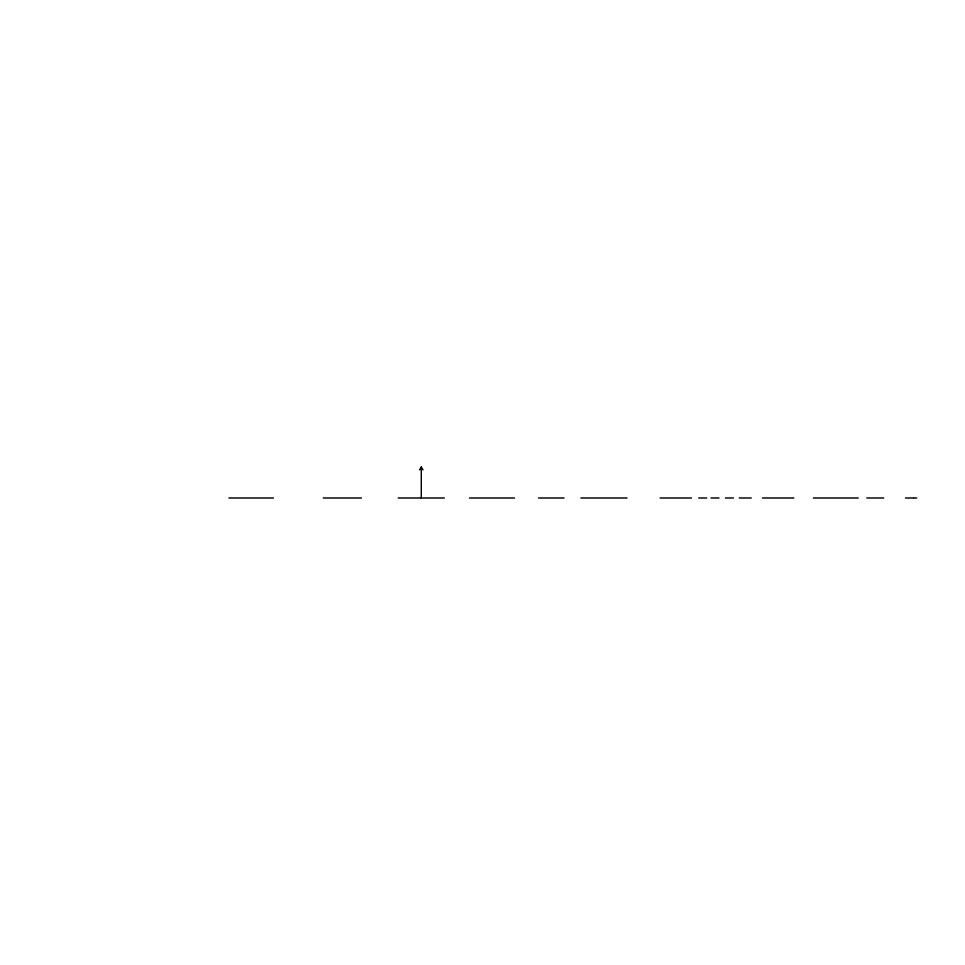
<?xml version="1.0" encoding="UTF-8"?>
<svg xmlns="http://www.w3.org/2000/svg" width="965" height="965" viewBox="0 0 965 965"><rect width="100%" height="100%" fill="white"/><g stroke="black" fill="none" stroke-linecap="round" stroke-linejoin="round"><path stroke-width="1.45" d="M419.57 469.846L421.283 467.012L422.996 469.846M228.898 497.988L273.445 497.988M323.287 497.988L361.453 497.988M398.195 497.988L444.37 497.988M469.509 497.988L514.502 497.988M538.542 497.988L564.055 497.988M580.882 497.988L627.045 497.988M660.108 497.988L691.507 497.988M698.684 497.988L706.694 497.988M711.012 497.988L719.009 497.988M725.403 497.988L733.412 497.988M739.25 497.988L751.277 497.988M762.422 497.988L793.821 497.988M813.386 497.988L858.199 497.988M866.775 497.988L874.773 497.988M875.725 497.988L883.735 497.988M905.496 497.988L913.505 497.988M914.145 497.988L916.75 497.988M421.283 467.012L421.283 497.988"/></g></svg>
